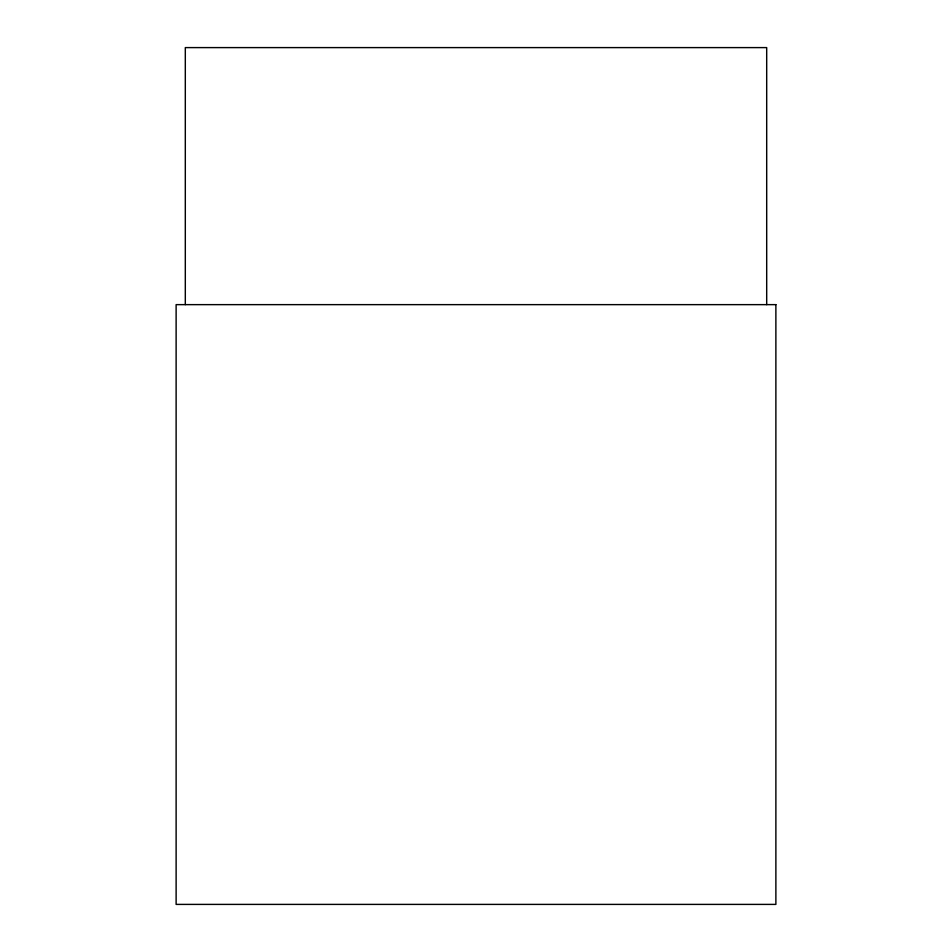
<?xml version="1.0" encoding="UTF-8"?>
<svg xmlns="http://www.w3.org/2000/svg" width="952" height="952" viewBox="0 0 952 952"><rect width="100%" height="100%" fill="white"/><g stroke="black" fill="none" stroke-linecap="round" stroke-linejoin="round"><path stroke-width="1.43" d="M766.693 304.64L766.693 47.6L185.307 47.6L185.307 304.64M775.88 304.64L176.12 304.64L176.12 904.4L775.88 904.4L775.88 304.64"/></g></svg>
